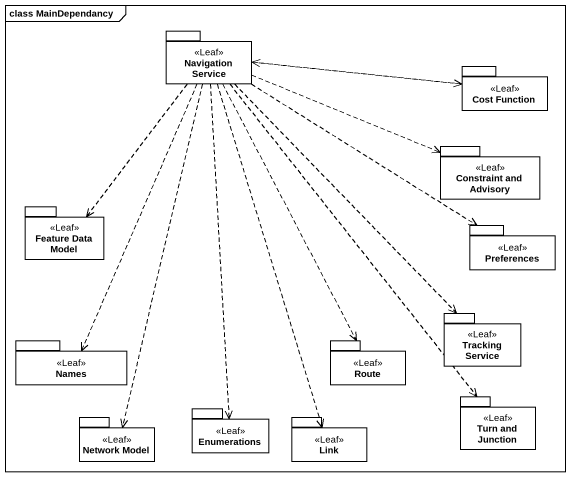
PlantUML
@startuml
mainframe class MainDependancy
package "Navigation Service" as Navigation_Service <<Leaf>> {
}
package "Cost Function" as Cost_Function <<Leaf>> {
}
package "Constraint and Advisory" as Constraint_and_Advisory <<Leaf>> {
}
package "Feature Data Model" as Feature_Data_Model <<Leaf>> {
}
package Preferences <<Leaf>> {
}
package Names <<Leaf>> {
}
package Route <<Leaf>> {
}
package "Tracking Service" as Tracking_Service <<Leaf>> {
}
package "Network Model" as Network_Model <<Leaf>> {
}
package Enumerations <<Leaf>> {
}
package Link <<Leaf>> {
}
package "Turn and Junction" as Turn_and_Junction <<Leaf>> {
}
Navigation_Service .right.> Cost_Function
Navigation_Service .right.> Constraint_and_Advisory
Navigation_Service ..> Feature_Data_Model
Navigation_Service ..> Preferences
Navigation_Service ..> Names
Navigation_Service ..> Route
Navigation_Service ..> Tracking_Service
Navigation_Service ..> Network_Model
Navigation_Service ..> Enumerations
Navigation_Service ..> Link
Navigation_Service ..> Turn_and_Junction
Cost_Function .left.> Navigation_Service
@enduml
